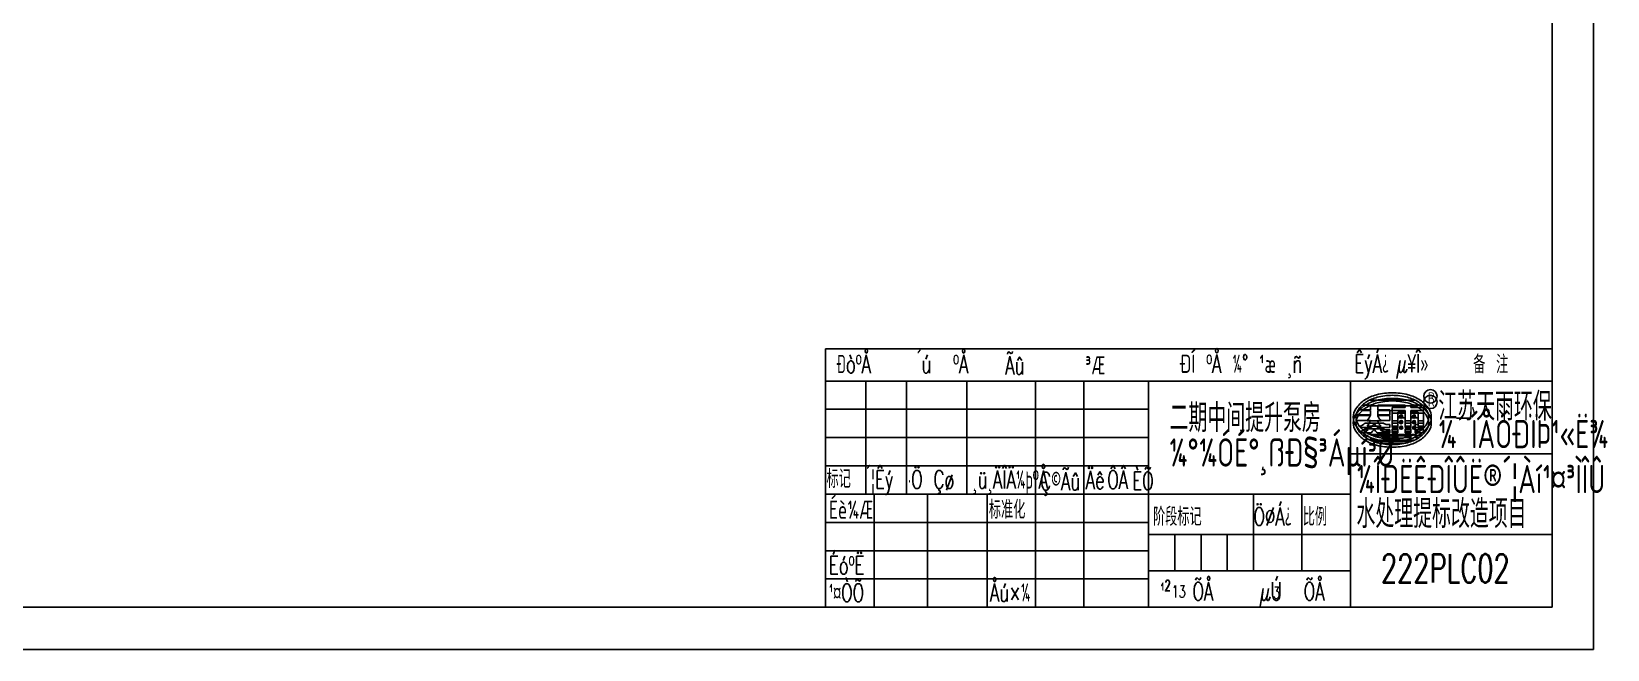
# Model space of a CAD drawing. Header units: millimetres. Extents: x 201 to 11482, y -7821 to 251.
# Drawn here: x 2695.5 to 3086, y -6996.3 to -6843.3 of the extents above; entities that cross this region are included whole.
import ezdxf
from ezdxf.enums import TextEntityAlignment as Align

# ---------------------------------------------------------------- set-up
doc = ezdxf.new("R2010")
doc.units = ezdxf.units.MM
doc.linetypes.add('CENTER2', pattern=[1.125, 0.75, -0.125, 0.125, -0.125])
doc.layers.add('LINE_THIN', color=2, linetype='Continuous')
doc.layers.add('TEXT', color=6, linetype='Continuous')
doc.layers.add('SECTION', color=3, linetype='CENTER2', lineweight=9)
doc.styles.add('HZ', font='txt', dxfattribs={"width": 0.67, "bigfont": 'hztxt'})
doc.styles.add('HZTXT', font='tssdeng.shx', dxfattribs={"width": 0.8, "bigfont": 'hztxt.shx'})

msp = doc.modelspace()

# ---------------------------------------------------------------- linework, layer by layer
for p, q in [((3072.273, -6586.252), (3072.273, -6985.796)), ((2892.273, -6929.796), (3072.273, -6929.796)), ((3022.273, -6985.796), (3022.273, -6929.796)), ((3024.198, -6936.935), (3027.255, -6936.935)), ((3025.226, -6935.732), (3027.255, -6935.732)), ((3025.226, -6937.124), (3027.255, -6937.124)), ((3027.028, -6934.529), (3038.311, -6934.529)), ((3027.028, -6935.921), (3038.311, -6935.921)), ((3027.255, -6936.935), (3027.255, -6935.732)), ((3027.255, -6938.327), (3027.255, -6937.124)), ((3029.06, -6936.935), (3029.06, -6935.732)), ((3029.06, -6935.732), (3035.858, -6935.732)), ((3029.06, -6936.935), (3032.068, -6936.935)), ((3029.06, -6938.327), (3029.06, -6937.124)), ((3029.06, -6937.124), (3035.858, -6937.124)), ((3032.068, -6938.139), (3032.068, -6936.935)), ((3032.67, -6939.604), (3032.67, -6936.334)), ((3032.67, -6936.334), (3035.858, -6936.334)), ((3032.67, -6940.996), (3032.67, -6937.725)), ((3032.67, -6937.725), (3035.858, -6937.725)), ((3034.053, -6939.604), (3034.053, -6937.537)), ((3034.053, -6937.537), (3035.858, -6937.537)), ((3035.858, -6936.334), (3035.858, -6935.732)), ((3035.858, -6937.725), (3035.858, -6937.124)), ((3035.858, -6939.604), (3035.858, -6937.537)), ((3037.242, -6936.334), (3037.242, -6935.732)), ((3037.242, -6935.732), (3040.114, -6935.732)), ((3037.242, -6936.334), (3040.431, -6936.334)), ((3037.242, -6937.725), (3037.242, -6937.124)), ((3037.242, -6937.124), (3040.114, -6937.124)), ((3037.242, -6937.537), (3039.047, -6937.537)), ((3037.242, -6939.604), (3037.242, -6937.537)), ((3037.242, -6937.725), (3040.431, -6937.725)), ((3039.047, -6939.604), (3039.047, -6937.537)), ((3040.431, -6939.604), (3040.431, -6936.334)), ((3040.431, -6940.996), (3040.431, -6937.725)), ((3023.702, -6938.139), (3027.255, -6938.139)), ((3023.702, -6939.53), (3027.255, -6939.53)), ((3024.198, -6938.327), (3027.255, -6938.327)), ((3024.744, -6941.257), (3027.39, -6941.257)), ((3025.349, -6941.859), (3026.714, -6941.859)), ((3025.879, -6940.206), (3030.496, -6940.206)), ((3025.879, -6941.598), (3030.496, -6941.598)), ((3026.446, -6939.604), (3029.873, -6939.604)), ((3026.446, -6940.996), (3029.873, -6940.996)), ((3028.962, -6941.257), (3032.068, -6941.257)), ((3029.06, -6938.139), (3032.068, -6938.139)), ((3029.084, -6938.45), (3029.06, -6938.139)), ((3029.06, -6938.327), (3032.068, -6938.327)), ((3029.06, -6939.53), (3032.068, -6939.53)), ((3029.084, -6939.842), (3029.06, -6939.53)), ((3029.682, -6941.859), (3032.068, -6941.859)), ((3031.341, -6940.545), (3032.068, -6940.545)), ((3031.341, -6941.937), (3032.068, -6941.937)), ((3032.068, -6939.53), (3032.068, -6938.327)), ((3032.068, -6941.257), (3032.068, -6940.545)), ((3032.068, -6942.35), (3032.068, -6941.859)), ((3032.068, -6942.649), (3032.068, -6941.937)), ((3032.67, -6939.604), (3034.053, -6939.604)), ((3032.67, -6940.206), (3034.053, -6940.206)), ((3032.67, -6941.257), (3032.67, -6940.206)), ((3032.67, -6940.996), (3034.053, -6940.996)), ((3032.67, -6941.257), (3034.053, -6941.257)), ((3032.67, -6941.598), (3034.053, -6941.598)), ((3032.67, -6942.649), (3032.67, -6941.598)), ((3032.67, -6942.35), (3032.67, -6941.859)), ((3032.67, -6941.859), (3034.053, -6941.859)), ((3034.053, -6940.996), (3034.053, -6938.929)), ((3034.053, -6938.929), (3035.858, -6938.929)), ((3034.053, -6941.257), (3034.053, -6940.206)), ((3034.053, -6942.649), (3034.053, -6941.598)), ((3034.053, -6942.35), (3034.053, -6941.859)), ((3035.858, -6940.996), (3035.858, -6938.929)), ((3035.858, -6939.604), (3037.242, -6939.604)), ((3035.858, -6940.206), (3037.242, -6940.206)), ((3035.858, -6941.257), (3035.858, -6940.206)), ((3035.858, -6940.996), (3037.242, -6940.996)), ((3035.858, -6941.257), (3037.242, -6941.257)), ((3035.858, -6941.598), (3037.242, -6941.598)), ((3035.858, -6942.649), (3035.858, -6941.598)), ((3035.858, -6942.35), (3035.858, -6941.859)), ((3035.858, -6941.859), (3037.242, -6941.859)), ((3037.242, -6938.929), (3039.047, -6938.929)), ((3037.242, -6940.996), (3037.242, -6938.929)), ((3037.242, -6941.257), (3037.242, -6940.206)), ((3037.242, -6942.649), (3037.242, -6941.598)), ((3037.242, -6942.35), (3037.242, -6941.859)), ((3038.296, -6940.545), (3039.047, -6940.545)), ((3038.296, -6940.545), (3038.296, -6941.257)), ((3038.296, -6941.257), (3040.595, -6941.257)), ((3038.296, -6941.859), (3038.296, -6942.35)), ((3038.296, -6941.859), (3039.99, -6941.859)), ((3038.296, -6941.937), (3039.047, -6941.937)), ((3038.296, -6941.937), (3038.296, -6942.649)), ((3039.047, -6940.996), (3039.047, -6938.929)), ((3039.047, -6939.604), (3040.431, -6939.604)), ((3039.047, -6940.545), (3039.047, -6940.206)), ((3039.047, -6940.206), (3040.431, -6940.206)), ((3039.047, -6940.996), (3040.431, -6940.996)), ((3039.047, -6941.937), (3039.047, -6941.598)), ((3039.047, -6941.598), (3040.431, -6941.598)), ((3040.431, -6941.437), (3040.431, -6940.206)), ((3040.431, -6942.829), (3040.431, -6941.598)), ((3024.744, -6942.649), (3027.39, -6942.649)), ((3025.349, -6943.251), (3026.714, -6943.251)), ((3027.256, -6943.062), (3038.083, -6943.062)), ((3027.256, -6944.454), (3038.083, -6944.454)), ((3027.971, -6943.363), (3037.369, -6943.363)), ((3027.971, -6944.755), (3037.369, -6944.755)), ((3028.962, -6942.649), (3032.068, -6942.649)), ((3029.682, -6943.251), (3032.068, -6943.251)), ((3029.973, -6943.905), (3035.366, -6943.905)), ((3029.973, -6945.296), (3035.366, -6945.296)), ((3030.775, -6942.35), (3032.068, -6942.35)), ((3030.775, -6943.742), (3032.068, -6943.742)), ((3032.068, -6943.742), (3032.068, -6943.251)), ((3032.67, -6942.35), (3034.053, -6942.35)), ((3032.67, -6942.649), (3034.053, -6942.649)), ((3032.67, -6943.742), (3032.67, -6943.251)), ((3032.67, -6943.251), (3034.053, -6943.251)), ((3032.67, -6943.742), (3034.053, -6943.742)), ((3034.053, -6943.742), (3034.053, -6943.251)), ((3035.858, -6942.35), (3037.242, -6942.35)), ((3035.858, -6942.649), (3037.242, -6942.649)), ((3035.858, -6943.742), (3035.858, -6943.251)), ((3035.858, -6943.251), (3037.242, -6943.251)), ((3035.858, -6943.742), (3037.242, -6943.742)), ((3037.242, -6943.742), (3037.242, -6943.251)), ((3038.296, -6942.35), (3039.351, -6942.35)), ((3038.296, -6942.649), (3040.595, -6942.649)), ((3038.296, -6943.251), (3038.296, -6943.742)), ((3038.296, -6943.251), (3039.99, -6943.251)), ((3038.296, -6943.742), (3039.351, -6943.742)), ((3072.273, -6947.796), (3022.273, -6947.796)), ((3072.273, -6947.796), (3022.273, -6947.796)), ((2892.273, -6957.796), (3022.273, -6957.796)), ((2972.273, -6967.796), (3022.273, -6967.796)), ((3072.273, -6967.796), (3022.273, -6967.796)), ((2972.273, -6976.796), (3022.273, -6976.796)), ((3072.273, -6985.796), (2510.169, -6985.796)), ((3072.273, -6985.796), (2892.273, -6985.796))]:
    msp.add_line(p, q)
at = {"color": 0}
for p, q in [((2892.273, -6921.796), (3072.273, -6921.796)), ((2892.273, -6921.796), (3072.273, -6921.796)), ((2892.273, -6929.796), (3072.273, -6929.796)), ((2892.273, -6929.796), (3072.273, -6929.796)), ((2892.273, -6957.796), (3022.273, -6957.796)), ((2892.273, -6957.796), (3022.273, -6957.796)), ((2972.273, -6967.796), (3022.273, -6967.796)), ((2972.273, -6967.796), (3022.273, -6967.796)), ((2972.273, -6976.796), (3022.273, -6976.796)), ((2972.273, -6976.796), (3022.273, -6976.796))]:
    msp.add_line(p, q, dxfattribs=at)
at = {"linetype": 'Continuous'}
msp.add_line((3072.273, -6947.796), (3022.273, -6947.796), dxfattribs=at)
for points in [[(3042.331, -6938.74, 0.1452621), (3041.706, -6936.635, 0.1071711), (3039.547, -6934.498, 0.0774043), (3036.564, -6933.193, 0.0645214), (3032.67, -6932.689, 0.0645214), (3028.775, -6933.193, 0.0774043), (3025.793, -6934.498, 0.1071711), (3023.633, -6936.635, 0.1452621), (3023.008, -6938.74, 0.1452621), (3023.633, -6940.845, 0.1071711), (3025.793, -6942.983, 0.0774043), (3028.775, -6944.287, 0.0645214), (3032.67, -6944.792, 0.0645214), (3036.564, -6944.287, 0.0774043), (3039.547, -6942.983, 0.1071711), (3041.706, -6940.845, 0.1452621)], [(3042.331, -6940.132, 0.1452621), (3041.706, -6938.027, 0.1071711), (3039.547, -6935.889, 0.0774043), (3036.564, -6934.585, 0.0645214), (3032.67, -6934.081, 0.0645214), (3028.775, -6934.585, 0.0774043), (3025.793, -6935.889, 0.1071711), (3023.633, -6938.027, 0.1452621), (3023.008, -6940.132, 0.1452621), (3023.633, -6942.237, 0.1071711), (3025.793, -6944.375, 0.0774043), (3028.775, -6945.679, 0.0645214), (3032.67, -6946.184, 0.0645214), (3036.564, -6945.679, 0.0774043), (3039.547, -6944.375, 0.1071711), (3041.706, -6942.237, 0.1452621)], [(3041.694, -6938.74, 0.1452621), (3041.173, -6936.983, 0.1071711), (3039.205, -6935.035, 0.0774043), (3036.402, -6933.809, 0.0645214), (3032.67, -6933.325, 0.0645214), (3028.937, -6933.809, 0.0774043), (3026.135, -6935.035, 0.1071711), (3024.167, -6936.983, 0.1452621), (3023.645, -6938.74, 0.1452621), (3024.167, -6940.498, 0.1071711), (3026.135, -6942.446, 0.0774043), (3028.937, -6943.672, 0.0645214), (3032.67, -6944.155, 0.0645214), (3036.402, -6943.672, 0.0774043), (3039.205, -6942.446, 0.1071711), (3041.173, -6940.498, 0.1452621)], [(3041.694, -6940.132, 0.1452621), (3041.173, -6938.374, 0.1071711), (3039.205, -6936.426, 0.0774043), (3036.402, -6935.201, 0.0645214), (3032.67, -6934.717, 0.0645214), (3028.937, -6935.201, 0.0774043), (3026.135, -6936.426, 0.1071711), (3024.167, -6938.374, 0.1452621), (3023.645, -6940.132, 0.1452621), (3024.167, -6941.89, 0.1071711), (3026.135, -6943.838, 0.0774043), (3028.937, -6945.063, 0.0645214), (3032.67, -6945.547, 0.0645214), (3036.402, -6945.063, 0.0774043), (3039.205, -6943.838, 0.1071711), (3041.173, -6941.89, 0.1452621)]]:
    msp.add_lwpolyline(points, format="xyb", close=True)
for centre, radius in [((3042.109, -6933.573), 1.666), ((3042.109, -6934.965), 1.666), ((3034.839, -6938.554), 0.1), ((3034.839, -6939.945), 0.1), ((3034.839, -6939.956), 0.1), ((3034.839, -6941.347), 0.1), ((3038.046, -6938.554), 0.1), ((3038.046, -6939.945), 0.1), ((3038.046, -6939.956), 0.1), ((3038.046, -6941.347), 0.1)]:
    msp.add_circle(centre, radius)
for centre, radius, start, end in [((3022.572, -6936.523), 4.95, 293.80566, 311.92468), ((3022.572, -6937.915), 4.95, 293.80566, 311.92468), ((3022.572, -6936.523), 6.755, 300.38393, 307.81943), ((3022.572, -6936.523), 4.95, 321.503, 340.95126), ((3022.572, -6937.915), 4.95, 321.503, 340.95126), ((3022.572, -6936.523), 6.755, 315.50262, 325.59469), ((3022.572, -6937.915), 6.755, 315.50262, 325.59469), ((3034.04, -6935.913), 7.372, 216.90779, 226.46812), ((3034.04, -6937.305), 7.372, 216.90779, 226.46812), ((3034.04, -6935.913), 5.567, 207.10998, 221.53659), ((3034.04, -6937.305), 5.567, 207.10998, 221.53659), ((3034.04, -6935.913), 7.372, 233.7656, 238.04867), ((3034.04, -6935.913), 5.567, 230.45944, 231.79763), ((3034.04, -6937.305), 5.567, 230.45944, 231.79763), ((3031.341, -6939.342), 1.203, 231.79763, 270), ((3031.341, -6940.734), 1.203, 231.79763, 270), ((3022.572, -6937.915), 6.755, 300.38393, 307.81943), ((3034.04, -6937.305), 7.372, 233.7656, 238.04867), ((3030.775, -6941.147), 1.203, 238.04867, 270), ((3030.775, -6942.539), 1.203, 238.04867, 270)]:
    msp.add_arc(centre, radius, start, end)
for p in [(3034.839, -6938.554), (3034.839, -6939.945), (3034.839, -6939.956), (3034.839, -6941.347), (3038.046, -6938.554), (3038.046, -6939.945), (3038.046, -6939.956), (3038.046, -6941.347)]:
    msp.add_point(p)
at = {"layer": 'LINE_THIN'}
for p, q in [((3082.477, -6576.252), (3082.477, -6996.252)), ((3082.477, -6996.252), (2485.169, -6996.252))]:
    msp.add_line(p, q, dxfattribs=at)
for centre in [(3034.839, -6938.554), (3034.839, -6939.945), (3034.839, -6939.956), (3034.839, -6941.347), (3038.046, -6938.554), (3038.046, -6939.945), (3038.046, -6939.956), (3038.046, -6941.347)]:
    msp.add_circle(centre, 0.401, dxfattribs=at)
at = {"layer": 'TEXT', "color": 0}
for p, q in [((2892.273, -6921.796), (3072.273, -6921.796)), ((2892.273, -6921.796), (2892.273, -6985.796)), ((2892.273, -6921.796), (2892.273, -6985.796)), ((2892.273, -6921.796), (2892.273, -6985.796)), ((2902.273, -6957.796), (2902.273, -6929.796)), ((2902.273, -6957.796), (2902.273, -6929.796)), ((2902.273, -6957.796), (2902.273, -6929.796)), ((2912.273, -6957.796), (2912.273, -6929.796)), ((2912.273, -6957.796), (2912.273, -6929.796)), ((2912.273, -6957.796), (2912.273, -6929.796)), ((2927.273, -6957.796), (2927.273, -6929.796)), ((2927.273, -6957.796), (2927.273, -6929.796)), ((2927.273, -6957.796), (2927.273, -6929.796)), ((2944.273, -6985.796), (2944.273, -6929.796)), ((2944.273, -6985.796), (2944.273, -6929.796)), ((2944.273, -6985.796), (2944.273, -6929.796)), ((2956.273, -6985.796), (2956.273, -6929.796)), ((2956.273, -6985.796), (2956.273, -6929.796)), ((2956.273, -6985.796), (2956.273, -6929.796)), ((2972.273, -6985.796), (2972.273, -6929.796)), ((2972.273, -6985.796), (2972.273, -6929.796)), ((2972.273, -6985.796), (2972.273, -6929.796)), ((2892.273, -6936.796), (2972.273, -6936.796)), ((2892.273, -6936.796), (2972.273, -6936.796)), ((2892.273, -6936.796), (2972.273, -6936.796)), ((2892.273, -6943.796), (2972.273, -6943.796)), ((2892.273, -6943.796), (2972.273, -6943.796)), ((2892.273, -6943.796), (2972.273, -6943.796)), ((2892.273, -6950.796), (2972.273, -6950.796)), ((2892.273, -6950.796), (2972.273, -6950.796)), ((2892.273, -6950.796), (2972.273, -6950.796)), ((2904.273, -6985.796), (2904.273, -6957.796)), ((2904.273, -6985.796), (2904.273, -6957.796)), ((2904.273, -6985.796), (2904.273, -6957.796)), ((2917.488, -6985.931), (2917.488, -6957.796)), ((2917.488, -6985.931), (2917.488, -6957.796)), ((2917.488, -6985.931), (2917.488, -6957.796)), ((2932.273, -6985.796), (2932.273, -6957.796)), ((2932.273, -6985.796), (2932.273, -6957.796)), ((2932.273, -6985.796), (2932.273, -6957.796)), ((2998.273, -6976.796), (2998.273, -6957.796)), ((2998.273, -6976.796), (2998.273, -6957.796)), ((2998.273, -6976.796), (2998.273, -6957.796)), ((3010.273, -6976.796), (3010.273, -6957.796)), ((3010.273, -6976.796), (3010.273, -6957.796)), ((3010.273, -6976.796), (3010.273, -6957.796)), ((2892.273, -6964.796), (2972.273, -6964.796)), ((2892.273, -6964.796), (2972.273, -6964.796)), ((2892.273, -6964.796), (2972.273, -6964.796)), ((2978.773, -6976.796), (2978.773, -6967.796)), ((2978.773, -6976.796), (2978.773, -6967.796)), ((2978.773, -6976.796), (2978.773, -6967.796)), ((2985.273, -6976.796), (2985.273, -6967.796)), ((2985.273, -6976.796), (2985.273, -6967.796)), ((2985.273, -6976.796), (2985.273, -6967.796)), ((2991.773, -6976.796), (2991.773, -6967.796)), ((2991.773, -6976.796), (2991.773, -6967.796)), ((2991.773, -6976.796), (2991.773, -6967.796)), ((2892.273, -6971.796), (2972.273, -6971.796)), ((2892.273, -6971.796), (2972.273, -6971.796)), ((2892.273, -6971.796), (2972.273, -6971.796)), ((2892.273, -6978.796), (2972.273, -6978.796)), ((2892.273, -6978.796), (2972.273, -6978.796)), ((2892.273, -6978.796), (2972.273, -6978.796))]:
    msp.add_line(p, q, dxfattribs=at)

# ---------------------------------------------------------------- texts
at = {"layer": 'LINE_THIN', "style": 'HZTXT'}
for p in [(3041.486, -6934.717), (3041.486, -6936.108)]:
    msp.add_text('R', height=2.139, dxfattribs=at).set_placement(p)
at = {"layer": 'SECTION', "color": 3, "style": 'HZ', "width": 0.67}
for s, height, p in [('江苏天雨环保', 6.9881, (3044.072, -6939.581)), ('二期中间提升泵房', 6.9881, (2977.485, -6942.436)), ('¼¯ÍÅÓÐÏÞ¹«Ë¾', 6.98805, (3044.003, -6946.413)), ('¼°¼ÓÉ°¸ßÐ§³Áµí³Ø', 6.98805, (2977.32, -6950.978)), ('¼°¼ÓÉ°¸ßÐ§³Áµí³Ø', 6.98805, (2977.32, -6950.978)), ('¼°¼ÓÉ°¸ßÐ§³Áµí³Ø', 6.98805, (2977.32, -6950.978)), ('¼ÎÐËÊÐÎÛË®´¦Àí¹¤³ÌÎÛ', 6.98805, (3023.741, -6957.551)), ('¼ÎÐËÊÐÎÛË®´¦Àí¹¤³ÌÎÛ', 6.98805, (3023.741, -6957.551)), ('水处理提标改造项目', 6.9881, (3023.785, -6966.193)), ('222PLC02', 6.9881, (3029.849, -6979.655))]:
    msp.add_text(s, height=height, dxfattribs=at).set_placement(p)
at = {"layer": 'TEXT', "style": 'HZ', "width": 0.67}
for s, p in [('ÐòºÅ', (2899.25, -6927.817)), ('ÐòºÅ', (2899.25, -6927.817)), ('ÐòºÅ', (2899.25, -6927.817)), ('Ãû     ³Æ', (2949.19, -6928.151)), ('Ãû     ³Æ', (2949.19, -6928.151)), ('Ãû     ³Æ', (2949.19, -6928.151)), ('ÐÍ ºÅ ¼° ¹æ ¸ñ', (2995.191, -6927.759)), ('ÐÍ ºÅ ¼° ¹æ ¸ñ', (2995.191, -6927.759)), ('ÐÍ ºÅ ¼° ¹æ ¸ñ', (2995.191, -6927.759)), ('ÊýÁ¿', (3027.562, -6927.736)), ('ÊýÁ¿', (3027.562, -6927.736)), ('ÊýÁ¿', (3027.562, -6927.736)), ('µ¥Î»', (3037.652, -6927.675)), ('µ¥Î»', (3037.652, -6927.675)), ('µ¥Î»', (3037.652, -6927.675)), ('备 注', (3057.042, -6927.92))]:
    msp.add_text(s, height=4.5, dxfattribs=at).set_placement(p, align=Align.CENTER)
msp.add_text('´ú  ºÅ', height=4.5, dxfattribs=at).set_placement((2927.637, -6927.817), align=Align.RIGHT)
msp.add_text('´ú  ºÅ', height=4.5, dxfattribs=at).set_placement((2927.637, -6927.817), align=Align.RIGHT)
msp.add_text('´ú  ºÅ', height=4.5, dxfattribs=at).set_placement((2927.637, -6927.817), align=Align.RIGHT)
for s, p in [('标记', (2892.489, -6956.265)), ('´¦Êý', (2902.344, -6956.413)), ('´¦Êý', (2902.344, -6956.413)), ('´¦Êý', (2902.344, -6956.413)), ('·Ö Çø', (2912.656, -6956.413)), ('·Ö Çø', (2912.656, -6956.413)), ('·Ö Çø', (2912.656, -6956.413)), ('¸ü¸ÄÎÄ¼þºÅ', (2928.644, -6956.413)), ('¸ü¸ÄÎÄ¼þºÅ', (2928.644, -6956.413)), ('¸ü¸ÄÎÄ¼þºÅ', (2928.644, -6956.413)), ('Ç©Ãû', (2945.422, -6956.826)), ('Ç©Ãû', (2945.422, -6956.826)), ('Ç©Ãû', (2945.422, -6956.826)), ('Äê', (2956.729, -6956.535)), ('Äê', (2956.729, -6956.535)), ('Äê', (2956.729, -6956.535)), ('ÔÂ', (2962.055, -6956.458)), ('ÔÂ', (2962.055, -6956.458)), ('ÔÂ', (2962.055, -6956.458)), ('ÈÕ', (2968.239, -6956.765)), ('Éè¼Æ', (2893.077, -6963.906)), ('Éè¼Æ', (2893.077, -6963.906)), ('Éè¼Æ', (2893.077, -6963.906)), ('阶段标记', (2973.376, -6965.632)), ('ÖØÁ¿', (2998.266, -6965.58)), ('ÖØÁ¿', (2998.266, -6965.58)), ('ÖØÁ¿', (2998.266, -6965.58)), ('比例', (3010.476, -6965.652)), ('ÉóºË', (2893.077, -6977.641)), ('ÉóºË', (2893.077, -6977.641)), ('ÉóºË', (2893.077, -6977.641)), ('¹¤ÒÕ', (2893.077, -6984.467)), ('¹¤ÒÕ', (2893.077, -6984.467)), ('¹¤ÒÕ', (2893.077, -6984.467)), ('Åú×¼', (2932.986, -6984.396)), ('¹²  ÕÅ', (2975.157, -6984.119)), ('µÚ  ÕÅ', (2999.79, -6984.119))]:
    msp.add_text(s, height=4.5, dxfattribs=at).set_placement(p)
at = {"layer": 'TEXT', "color": 0, "style": 'HZ', "width": 0.67}
for s, height, p in [('标准化', 4.5, (2932.711, -6963.9)), ('Åú×¼', 4.5, (2932.986, -6984.396)), ('Åú×¼', 4.5, (2932.986, -6984.396)), ('13', 3, (2978.039, -6983.423)), ('3', 3, (3003.121, -6983.705))]:
    msp.add_text(s, height=height, dxfattribs=at).set_placement(p)

doc.saveas('drawing.dxf')
